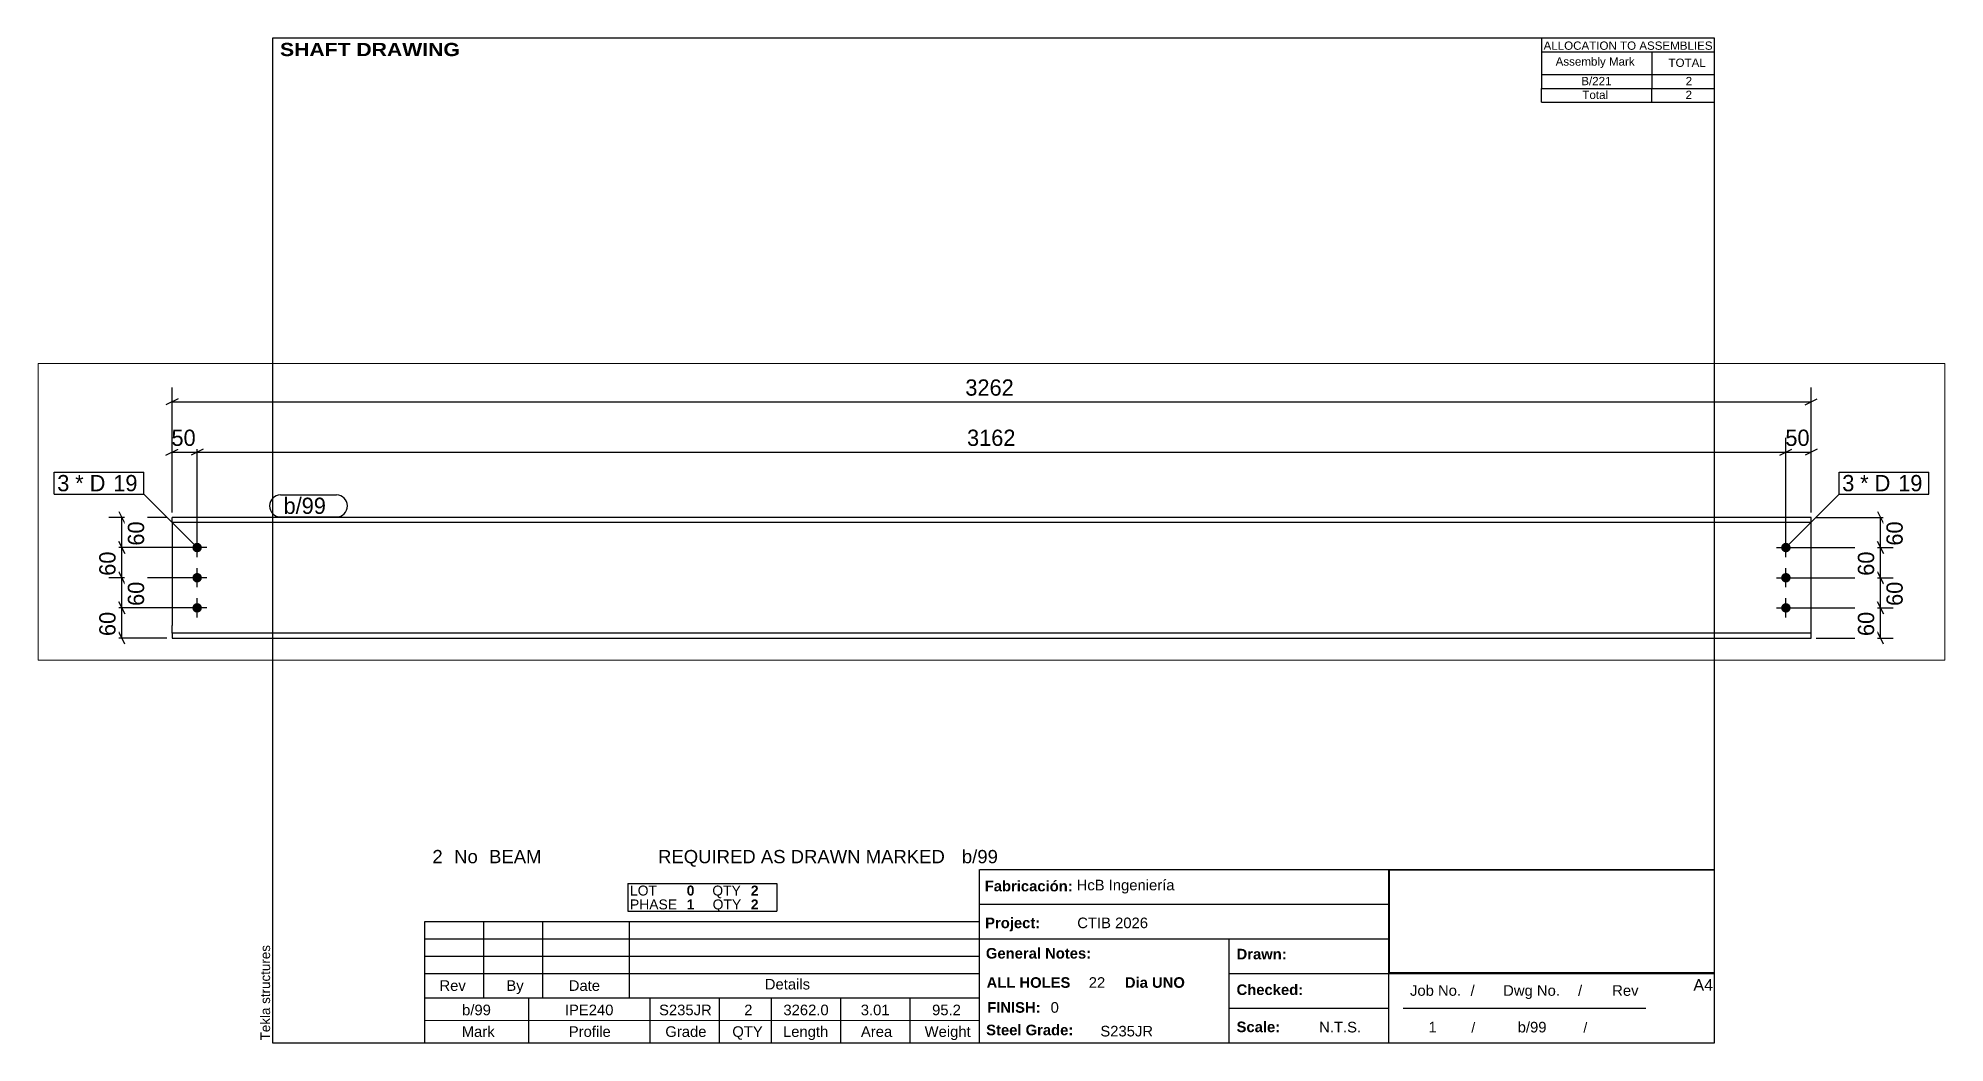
# Paper-space layout 'Layout1' of a CAD drawing. Header units: millimetres. Extents: x -42 to 338, y 5 to 205.
# The model-space entities are those that its viewports show. They can reach past a viewport. Long polylines and large blocks are cut down to what shows.
import ezdxf

# ---------------------------------------------------------------- set-up
doc = ezdxf.new("R2010")
doc.units = ezdxf.units.MM
doc.linetypes.add('DXK_LINE_DOT4', pattern=[0.9408, 0.4704, -0.4704])
doc.layers.add('Viewport layer', color=7, linetype='Continuous', plot=False)
doc.styles.add('Arial', font='ARIAL.TTF', dxfattribs={"height": 0.2})
doc.styles.add('Arial Black', font='ARIBLK.TTF', dxfattribs={"height": 0.2})
doc.styles.add('Arial Bold', font='ARIALBD.TTF', dxfattribs={"height": 0.2})
doc.styles.add('Comic Sans MS', font='COMIC.TTF', dxfattribs={"height": 0.2})

msp = doc.modelspace()

# ---------------------------------------------------------------- hatches: boundary and pattern name
at = {"linetype": 'Continuous'}
for points in [[(306.9, 224, -1), (325.9, 224, -1)], [(3468.9, 224, -1), (3487.9, 224, -1)], [(306.9, 164, -1), (325.9, 164, -1)], [(3468.9, 164, -1), (3487.9, 164, -1)], [(306.9, 104, -1), (325.9, 104, -1)], [(3468.9, 104, -1), (3487.9, 104, -1)]]:
    msp.add_hatch(color=3, dxfattribs=at).paths.add_polyline_path(points)

# ---------------------------------------------------------------- linework, layer by layer
at = {"color": 8, "linetype": 'Continuous'}
for p, q in [((278.4, 520), (254.4, 508)), ((266.4, 514), (3528.4, 514)), ((3516.4, 508), (3540.4, 520)), ((254.4, 408), (278.4, 420)), ((266.4, 294), (266.4, 442.4)), ((328.4, 420), (304.4, 408)), ((328.4, 420), (304.4, 408)), ((316.4, 234), (316.4, 442.4)), ((316.4, 234), (316.4, 442.4)), ((3466.4, 408), (3490.4, 420)), ((3478.4, 234), (3478.4, 442.4)), ((3540.4, 420), (3516.4, 408)), ((3528.4, 294), (3528.4, 442.4)), ((266.4, 414), (316.4, 414)), ((3478.4, 414), (3528.4, 414)), ((256.4, 284), (140.8, 284)), ((160.4, 296), (172.4, 272)), ((166.4, 224), (166.4, 284)), ((3538.4, 284), (3694.8, 284)), ((3660.4, 296), (3672.4, 272)), ((3666.4, 224), (3666.4, 284)), ((172.4, 212), (160.4, 236)), ((3672.4, 212), (3660.4, 236)), ((306.4, 224), (140.8, 224)), ((3488.4, 224), (3694.8, 224)), ((306.4, 164), (138, 164)), ((172.4, 152), (160.4, 176)), ((3488.4, 164), (3694.8, 164)), ((3660.4, 176), (3672.4, 152)), ((3666.4, 104), (3666.4, 164)), ((172.4, 92), (160.4, 116)), ((3672.4, 92), (3660.4, 116)), ((306.4, 104), (140.8, 104)), ((3488.4, 104), (3694.8, 104)), ((256.4, 44), (138, 44)), ((172.4, 32), (160.4, 56)), ((3538.4, 44), (3692, 44)), ((3672.4, 32), (3660.4, 56))]:
    msp.add_line(p, q, dxfattribs=at)
at = {"color": 7, "linetype": 'Continuous'}
for p, q in [((266.4, 274.2), (266.4, 284)), ((3528.4, 284), (266.4, 284)), ((266.4, 274.2), (266.4, 68.8)), ((3528.4, 274.2), (266.4, 274.2)), ((3528.4, 44), (3528.4, 284)), ((266.4, 53.8), (266.4, 68.8)), ((3528.4, 53.8), (266.4, 53.8)), ((266.4, 53.8), (266.4, 44)), ((266.4, 44), (3528.4, 44))]:
    msp.add_line(p, q, dxfattribs=at)
at = {"color": 7, "linetype": 'DXK_LINE_DOT4'}
for p, q in [((266.4, 284), (266.4, 284)), ((266.4, 274.2), (266.4, 284)), ((266.4, 274.2), (266.4, 274.2)), ((266.4, 53.8), (266.4, 53.8)), ((266.4, 53.8), (266.4, 44))]:
    msp.add_line(p, q, dxfattribs=at)
at = {"color": 3, "linetype": 'Continuous'}
for p, q in [((316.4, 205), (316.4, 243)), ((3478.4, 205), (3478.4, 243)), ((335.4, 224), (297.4, 224)), ((3459.4, 224), (3497.4, 224)), ((335.4, 164), (297.4, 164)), ((316.4, 145), (316.4, 183)), ((3459.4, 164), (3497.4, 164)), ((3478.4, 145), (3478.4, 183)), ((316.4, 85), (316.4, 123)), ((3478.4, 85), (3478.4, 123)), ((335.4, 104), (297.4, 104)), ((3459.4, 104), (3497.4, 104))]:
    msp.add_line(p, q, dxfattribs=at)

# ---------------------------------------------------------------- wipeouts: each hides what was drawn before it
at = {"color": 0}
for points in [[(64.1, 336.1), (64.1, 368.1), (38, 368.1), (38, 336.1)], [(3616.5, 336.1), (3616.5, 368.1), (3590.5, 368.1), (3590.5, 336.1)]]:
    msp.add_wipeout(points, dxfattribs=at)

# ---------------------------------------------------------------- next in the draw order: wipeouts: each hides what was drawn before it
for points in [[(1955.9, 520), (1955.9, 564.8), (1838.9, 564.8), (1838.9, 520)], [(3535.9, 420), (3535.9, 464.8), (3470.9, 464.8), (3470.9, 420)], [(64.1, 336.1), (64.1, 368.1), (38, 368.1), (38, 336.1)], [(3616.5, 336.1), (3616.5, 368.1), (3590.5, 368.1), (3590.5, 336.1)], [(587.7, 291), (587.7, 323), (488.4, 323), (488.4, 291)], [(217.2, 286.5), (172.4, 286.5), (172.4, 221.5), (217.2, 221.5)], [(3717.2, 286.5), (3672.4, 286.5), (3672.4, 221.5), (3717.2, 221.5)], [(3717.2, 166.5), (3672.4, 166.5), (3672.4, 101.5), (3717.2, 101.5)]]:
    msp.add_wipeout(points, dxfattribs=at)

# ---------------------------------------------------------------- next in the draw order: linework, layer by layer
at = {"color": 8, "linetype": 'Continuous'}
for p, q in [((3528.4, 294), (3528.4, 542.4)), ((3466.4, 408), (3490.4, 420)), ((3478.4, 234), (3478.4, 442.4)), ((316.4, 414), (3478.4, 414)), ((160.4, 236), (172.4, 212)), ((3660.4, 236), (3672.4, 212)), ((306.4, 224), (138, 224)), ((166.4, 164), (166.4, 224)), ((3488.4, 224), (3692, 224)), ((3666.4, 164), (3666.4, 224)), ((3488.4, 164), (3692, 164)), ((3672.4, 152), (3660.4, 176)), ((3660.4, 116), (3672.4, 92)), ((3488.4, 104), (3692, 104)), ((3666.4, 44), (3666.4, 104))]:
    msp.add_line(p, q, dxfattribs=at)
at = {"color": 7, "linetype": 'Continuous'}
for p, q in [((32, 330.1), (32, 374.1)), ((3584.5, 330.1), (3584.5, 374.1)), ((3478.4, 224), (3584.5, 330.1))]:
    msp.add_line(p, q, dxfattribs=at)

# ---------------------------------------------------------------- next in the draw order: texts
at = {"color": 3, "style": 'Comic Sans MS'}
for s, p in [('3262', (1845.3, 526.4)), ('50', (3477.3, 426.4))]:
    msp.add_text(s, height=32.38, dxfattribs=at).set_placement(p)
for p in [(210.8, 227.9), (3710.8, 227.9), (3710.8, 107.9)]:
    msp.add_text('60', height=32.38, rotation=90.0002, dxfattribs=at).set_placement(p)

# ---------------------------------------------------------------- next in the draw order: wipeouts: each hides what was drawn before it
at = {"color": 0}
for points in [[(139.9, 336.1), (139.9, 368.1), (73.7, 368.1), (73.7, 336.1)], [(3692.3, 336.1), (3692.3, 368.1), (3626.1, 368.1), (3626.1, 336.1)], [(587.7, 291), (587.7, 323), (488.4, 323), (488.4, 291)]]:
    msp.add_wipeout(points, dxfattribs=at)

# ---------------------------------------------------------------- next in the draw order: linework, layer by layer
at = {"color": 7, "linetype": 'Continuous'}
for p, q in [((482.4, 329), (593.7, 329)), ((482.4, 285), (593.7, 285))]:
    msp.add_line(p, q, dxfattribs=at)
for centre, start, end in [((482.4, 307), 90, 270), ((593.7, 307), 270, 90)]:
    msp.add_arc(centre, 22, start, end, dxfattribs=at)

# ---------------------------------------------------------------- next in the draw order: texts
at = {"color": 3, "style": 'Comic Sans MS'}
msp.add_text('b/99', height=32.38, dxfattribs=at).set_placement((488.4, 291))

# ---------------------------------------------------------------- next in the draw order: wipeouts: each hides what was drawn before it
at = {"color": 0}
for points in [[(323.9, 420), (323.9, 464.8), (258.9, 464.8), (258.9, 420)], [(1952.5, 420), (1952.5, 464.8), (1842.3, 464.8), (1842.3, 420)], [(139.9, 336.1), (139.9, 368.1), (73.7, 368.1), (73.7, 336.1)], [(3692.3, 336.1), (3692.3, 368.1), (3626.1, 368.1), (3626.1, 336.1)], [(160.4, 226.5), (115.6, 226.5), (115.6, 161.5), (160.4, 161.5)], [(3660.4, 226.5), (3615.6, 226.5), (3615.6, 161.5), (3660.4, 161.5)], [(3660.4, 106.5), (3615.6, 106.5), (3615.6, 41.5), (3660.4, 41.5)]]:
    msp.add_wipeout(points, dxfattribs=at)

# ---------------------------------------------------------------- next in the draw order: linework, layer by layer
at = {"color": 8, "linetype": 'Continuous'}
for p, q in [((266.4, 294), (266.4, 542.4)), ((306.4, 164), (140.8, 164)), ((160.4, 176), (172.4, 152)), ((166.4, 104), (166.4, 164))]:
    msp.add_line(p, q, dxfattribs=at)

# ---------------------------------------------------------------- next in the draw order: texts
at = {"color": 3, "style": 'Comic Sans MS'}
for s, height, p in [('50', 32.38, (265.3, 426.4)), ('3162', 32.38, (1848.7, 426.4)), ('3', 32.4, (38, 336.1)), ('3', 32.4, (3590.5, 336.1))]:
    msp.add_text(s, height=height, dxfattribs=at).set_placement(p)
for p in [(154, 167.9), (3654, 167.9), (3654, 47.9)]:
    msp.add_text('60', height=32.38, rotation=90.0002, dxfattribs=at).set_placement(p)

# ---------------------------------------------------------------- next in the draw order: wipeouts: each hides what was drawn before it
at = {"color": 0}
for points in [[(194.7, 336.1), (194.7, 368.1), (149.5, 368.1), (149.5, 336.1)], [(3747.2, 336.1), (3747.2, 368.1), (3701.9, 368.1), (3701.9, 336.1)]]:
    msp.add_wipeout(points, dxfattribs=at)

# ---------------------------------------------------------------- next in the draw order: wipeouts: each hides what was drawn before it
for points in [[(194.7, 336.1), (194.7, 368.1), (149.5, 368.1), (149.5, 336.1)], [(3747.2, 336.1), (3747.2, 368.1), (3701.9, 368.1), (3701.9, 336.1)], [(217.2, 166.5), (172.4, 166.5), (172.4, 101.5), (217.2, 101.5)]]:
    msp.add_wipeout(points, dxfattribs=at)

# ---------------------------------------------------------------- next in the draw order: linework, layer by layer
at = {"color": 7, "linetype": 'Continuous'}
for p, q in [((32, 374.1), (210.3, 374.1)), ((210.3, 330.1), (210.3, 374.1)), ((3584.5, 374.1), (3762.8, 374.1)), ((3762.8, 330.1), (3762.8, 374.1)), ((32, 330.1), (210.3, 330.1)), ((316.4, 224), (210.3, 330.1)), ((3584.5, 330.1), (3762.8, 330.1))]:
    msp.add_line(p, q, dxfattribs=at)
at = {"color": 8, "linetype": 'Continuous'}
for p, q in [((160.4, 116), (172.4, 92)), ((306.4, 104), (138, 104)), ((166.4, 44), (166.4, 104))]:
    msp.add_line(p, q, dxfattribs=at)

# ---------------------------------------------------------------- next in the draw order: texts
at = {"color": 3, "style": 'Comic Sans MS'}
for s, p in [('* D', (73.7, 336.1)), ('19', (149.5, 336.1)), ('* D', (3626.1, 336.1)), ('19', (3701.9, 336.1))]:
    msp.add_text(s, height=32.38, dxfattribs=at).set_placement(p)
msp.add_text('60', height=32.38, rotation=90.0002, dxfattribs=at).set_placement((210.8, 107.9))

# ---------------------------------------------------------------- next in the draw order: wipeouts: each hides what was drawn before it
at = {"color": 0}
msp.add_wipeout([(160.4, 106.5), (115.6, 106.5), (115.6, 41.5), (160.4, 41.5)], dxfattribs=at)

# ---------------------------------------------------------------- next in the draw order: texts
at = {"color": 3, "style": 'Comic Sans MS'}
msp.add_text('60', height=32.38, rotation=90.0002, dxfattribs=at).set_placement((154, 47.9))

psp = doc.layouts.get("Layout1")

# ---------------------------------------------------------------- linework, layer by layer
at = {"color": 5, "linetype": 'Continuous'}
for p, q in [((292, 205), (5, 205)), ((5, 205), (5, 5)), ((292, 5), (292, 205)), ((5, 5), (292, 5))]:
    psp.add_line(p, q, dxfattribs=at)
at = {"color": 7, "linetype": 'Continuous'}
for p, q in [((257.51, 205), (257.51, 197.75)), ((257.57, 202.24), (292, 202.24)), ((279.49, 202.24), (279.49, 197.75)), ((257.51, 197.75), (257.51, 195)), ((257.57, 197.75), (292, 197.75)), ((279.49, 197.75), (279.49, 195)), ((257.51, 192.23), (257.51, 194.99)), ((257.54, 194.99), (292, 194.99)), ((279.49, 192.23), (279.49, 194.99)), ((257.51, 192.23), (292, 192.23)), ((145.72, 5), (145.72, 39.5)), ((145.75, 39.5), (292, 39.5)), ((227.14, 5), (227.14, 39.5)), ((75.68, 36.74), (105.35, 36.74)), ((75.68, 36.74), (75.68, 33.98)), ((105.35, 36.74), (105.35, 33.98)), ((75.68, 33.98), (75.68, 31.22)), ((75.68, 31.22), (105.35, 31.22)), ((105.35, 33.98), (105.35, 31.22)), ((145.72, 32.6), (227.14, 32.6)), ((35.31, 13.97), (35.31, 29.15)), ((35.31, 29.15), (145.71, 29.15)), ((47.04, 13.97), (47.04, 29.15)), ((58.77, 13.97), (58.77, 29.15)), ((76.02, 13.97), (76.02, 29.15)), ((145.71, 13.97), (145.71, 29.15)), ((35.31, 25.7), (145.71, 25.7)), ((145.72, 25.7), (227.14, 25.7)), ((195.4, 5), (195.4, 25.7)), ((35.31, 22.25), (145.71, 22.25)), ((35.31, 18.8), (145.71, 18.8)), ((195.4, 18.8), (292, 18.8)), ((35.31, 13.96), (145.71, 13.97)), ((35.31, 9.49), (35.31, 13.96)), ((56.01, 9.49), (56.01, 13.97)), ((80.16, 9.49), (80.16, 13.97)), ((93.96, 9.49), (93.96, 13.97)), ((104.31, 9.49), (104.31, 13.97)), ((118.11, 9.49), (118.11, 13.97)), ((131.91, 9.49), (131.91, 13.97)), ((195.4, 11.9), (227.14, 11.9)), ((229.99, 11.92), (278.29, 11.92)), ((35.31, 9.48), (145.72, 9.49)), ((35.31, 5), (35.31, 9.48)), ((56.01, 5), (56.01, 9.48)), ((80.16, 5), (80.16, 9.48)), ((93.96, 5), (93.96, 9.48)), ((104.31, 5), (104.31, 9.48)), ((118.11, 5), (118.11, 9.48)), ((131.91, 5), (131.91, 9.48))]:
    psp.add_line(p, q, dxfattribs=at)
at = {"color": 2, "linetype": 'Continuous'}
for p, q in [((227.28, 39.46), (291.86, 39.46)), ((227.29, 19.02), (227.29, 39.46)), ((291.96, 19.03), (291.96, 39.47)), ((227.28, 19.03), (291.86, 19.03))]:
    psp.add_line(p, q, dxfattribs=at)

# ---------------------------------------------------------------- texts
at = {"color": 7}
for s, height, style, p in [(' SHAFT DRAWING', 2.6342, 'Arial Black', (5.3, 201.42)), ('ALLOCATION TO ASSEMBLIES', 1.6475, 'Arial', (257.95, 202.68)), ('Assembly Mark', 1.6475, 'Arial', (260.35, 199.52)), ('TOTAL', 1.648, 'Arial', (282.81, 199.28)), ('2', 2.64, 'Arial', (36.8, 40.76)), ('No', 2.636, 'Arial', (41.13, 40.76)), ('BEAM', 2.636, 'Arial', (48.08, 40.76)), ('REQUIRED AS DRAWN MARKED', 2.636, 'Arial', (81.71, 40.76)), ('b/99', 2.636, 'Arial', (142.18, 40.76)), ('b/99', 2.109, 'Arial', (42.71, 10.5)), ('IPE240', 2.109, 'Arial', (63.17, 10.5)), ('S235JR', 2.109, 'Arial', (81.91, 10.5)), ('2', 2.11, 'Arial', (98.86, 10.5)), ('3262.0', 2.109, 'Arial', (106.66, 10.5)), ('3.01', 2.109, 'Arial', (122.06, 10.5)), ('95.2', 2.109, 'Arial', (136.25, 10.5)), ('FINISH:', 2.107, 'Arial Bold', (147.22, 11)), ('0', 2.11, 'Arial', (159.84, 11))]:
    psp.add_text(s, height=height, dxfattribs=dict(at, style=style)).set_placement(p)
at = {"color": 7, "linetype": 'Continuous'}
for s, height, style, p in [('B/221', 1.648, 'Arial', (265.45, 195.63)), ('Total', 1.648, 'Arial', (265.67, 192.88)), ('2', 1.65, 'Arial', (286.21, 192.88)), ('2', 1.65, 'Arial', (286.23, 195.63)), ('LOT', 1.977, 'Arial', (76.13, 34.33)), ('0', 1.98, 'Arial Bold', (87.41, 34.33)), ('QTY', 1.977, 'Arial', (92.51, 34.33)), ('2', 1.98, 'Arial Bold', (100.18, 34.33)), ('Fabricación:', 2.1074, 'Arial Bold', (146.73, 35.16)), ('HcB Ingeniería', 2.1088, 'Arial', (165.02, 35.36)), ('PHASE', 1.977, 'Arial', (76.13, 31.57)), ('1', 1.98, 'Arial Bold', (87.41, 31.57)), ('QTY', 1.977, 'Arial', (92.58, 31.57)), ('2', 1.98, 'Arial Bold', (100.18, 31.57)), ('Project:', 2.107, 'Arial Bold', (146.81, 27.83)), ('CTIB 2026', 2.109, 'Arial', (165.14, 27.83)), ('General Notes:', 2.1074, 'Arial Bold', (146.96, 21.78)), ('Drawn:', 2.107, 'Arial Bold', (196.85, 21.62)), ('Rev', 2.109, 'Arial', (38.21, 15.35)), ('By', 2.109, 'Arial', (51.53, 15.35)), ('Date', 2.109, 'Arial', (63.94, 15.35)), ('Details', 2.109, 'Arial', (102.96, 15.63)), ('ALL HOLES', 2.107, 'Arial Bold', (147.1, 15.96)), ('22', 2.109, 'Arial', (167.43, 15.96)), ('Dia UNO', 2.107, 'Arial Bold', (174.62, 15.96)), ('Checked:', 2.107, 'Arial Bold', (196.85, 14.53)), ('Job No.', 2.109, 'Arial', (231.37, 14.37)), ('/', 2.11, 'Arial', (243.42, 14.37)), ('Dwg No.', 2.109, 'Arial', (249.91, 14.37)), ('/', 2.11, 'Arial', (264.81, 14.37)), ('Rev', 2.109, 'Arial', (271.61, 14.37)), ('A4', 2.307, 'Arial', (287.76, 15.38)), ('Mark', 2.109, 'Arial', (42.64, 6.19)), ('Profile', 2.109, 'Arial', (63.95, 6.19)), ('Grade', 2.109, 'Arial', (83.16, 6.19)), ('QTY', 2.109, 'Arial', (96.49, 6.19)), ('Length', 2.109, 'Arial', (106.58, 6.19)), ('Area', 2.109, 'Arial', (122.09, 6.19)), ('Weight', 2.109, 'Arial', (134.77, 6.19)), ('Steel Grade:', 2.1074, 'Arial Bold', (147.01, 6.52)), ('S235JR', 2.109, 'Arial', (169.74, 6.28)), ('Scale:', 2.107, 'Arial Bold', (196.85, 7.13)), ('N.T.S.', 2.109, 'Arial', (213.29, 7.08)), ('1', 2.11, 'Arial', (235.04, 7.08)), ('/', 1.98, 'Arial', (243.58, 7.08)), ('b/99', 2.109, 'Arial', (252.8, 7.08)), ('/', 1.98, 'Arial', (265.88, 7.08))]:
    psp.add_text(s, height=height, dxfattribs=dict(at, style=style)).set_placement(p)
at = {"color": 174, "linetype": 'Continuous', "style": 'Arial'}
psp.add_text('Tekla structures', height=1.9102, rotation=90, dxfattribs=at).set_placement((4.5, 5.5))

# ---------------------------------------------------------------- viewports
at = {"layer": 'Viewport layer', "view_target_point": (1897.4, 295.2)}
psp.add_viewport(center=(148.08, 110.71), size=(379.48, 59.04), view_center_point=(0, 0), view_height=590.4, dxfattribs=at)

doc.saveas('drawing.dxf')
